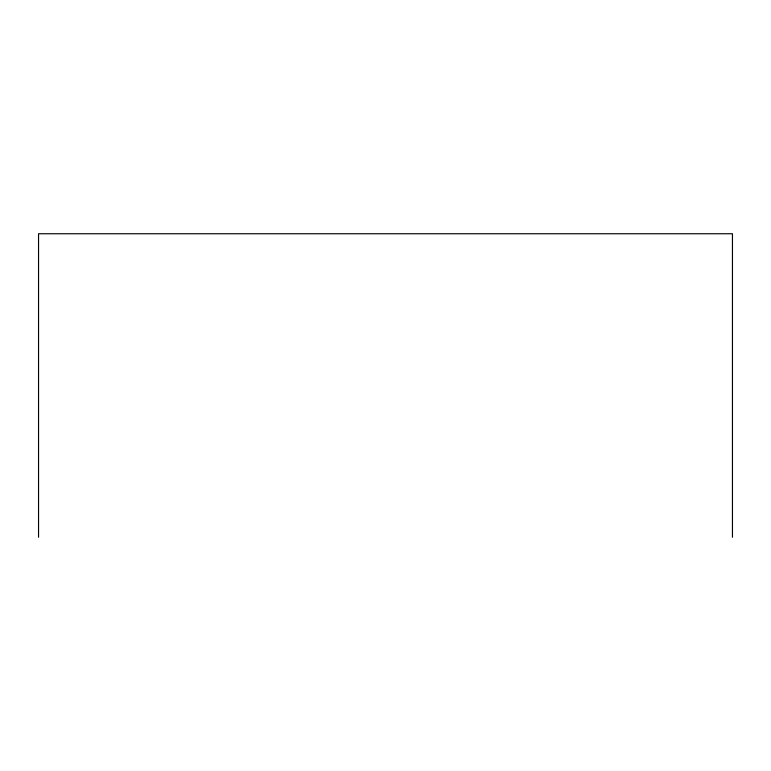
<?xml version="1.0" encoding="UTF-8"?>
<svg xmlns="http://www.w3.org/2000/svg" width="771" height="771" viewBox="0 0 771 771"><rect width="100%" height="100%" fill="white"/><g stroke="black" fill="none" stroke-linecap="round" stroke-linejoin="round"><path stroke-width="1.16" d="M732.45 537.252L732.45 233.748L38.55 233.748L38.55 537.252"/></g></svg>
